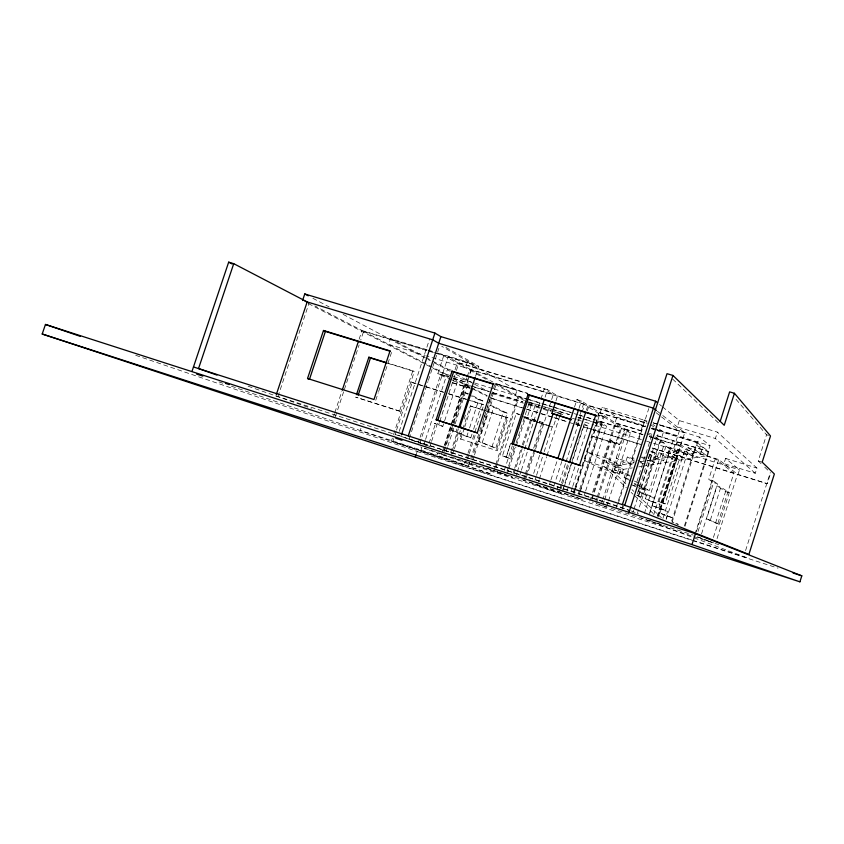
<?xml version="1.0" encoding="UTF-8"?>
<svg xmlns="http://www.w3.org/2000/svg" width="844" height="844" viewBox="0 0 844 844"><rect width="100%" height="100%" fill="white"/><g stroke="black" fill="none" stroke-linecap="round" stroke-linejoin="round"><path stroke-width="0.63" stroke-dasharray="4.22 3.17" d="M713.412 537.47L733.869 473.167L715.301 458.735L684.99 449.409L680.813 446.392L654.374 438.268M719.204 524.324L729.269 492.685L720.86 487.104L717.031 485.912L706.544 518.828L719.204 524.324L706.544 518.828M717.052 538.641L737.519 474.296L767.249 483.707L770.308 474.064M662.529 406.861L679.325 420.597L717.411 432.139L756.931 468.061L755.274 473.273L723.941 463.62L725.587 458.429L739.502 469.813L737.962 474.644L718.74 459.537L688.324 450.179L677.046 441.982L653.752 514.713M761.024 463.62L758.239 460.951L766.542 434.787L734.776 397.862M745.568 550.562L770.319 472.503M658.32 516.676L680.813 446.392M665.051 503.889L662.941 502.918L677.236 458.218L673.196 456.963L658.89 501.621L665.051 503.889L679.241 459.547L677.236 458.218M659.892 513.099L661.306 508.71L652.064 505.756L667.636 511.485L666.264 515.779L673.438 518.079L659.892 513.099L666.264 515.779M676.276 453.407L677.637 449.145L683.44 453.207L682.1 457.374L676.276 453.407L668.385 450.97L667.013 455.232L673.058 459.147L674.388 454.99L668.385 450.97M662.92 518.416L684.99 449.409M688.05 447.658L693.62 451.762L692.291 455.939L686.689 451.93L688.05 447.658L695.234 449.863L700.647 453.924L702.102 449.388L696.722 445.221L702.978 447.141L701.501 451.793L647.158 460.666M666.18 518.754L667.235 515.452M666.148 519.514L688.324 450.179M671.676 521.033L696.838 442.309L663.447 432.096L656.041 426.716M672.003 522.573L699.359 436.981L659.407 424.806M684.389 525.97L710.004 445.685L699.359 436.981M685.043 526.234L708.812 451.73L696.838 442.309M755.274 473.273L715.374 438.521L717.411 432.139M701.522 533.967L717.505 483.802L713.613 482.589L708.728 479.35L715.301 458.735M694.928 534.241L718.74 459.537M696.332 531.963L712.705 480.584L708.728 479.35M698.041 531.467L713.613 482.589M710.374 520.041L720.86 487.104M715.522 523.153L725.587 491.535L717.031 485.912M603.049 504.67L604.251 500.946M604.652 499.701L626.617 431.442L621.511 428.161L598.132 420.977L593.089 436.58L616.458 443.838L621.511 428.161M630.299 476.121L622.007 473.505L614.654 469.855L616.046 465.519L605.971 462.343L607.247 458.387L587.498 452.194L603.017 460.086L621.933 466.025L623.262 461.89L616.12 458.06L625.984 461.151L632.916 464.917L623.262 461.89M606.899 505.904L608.102 502.18M608.492 500.946L630.479 432.624L625.425 429.364L603.038 498.92M619.327 474.128L604.515 466.859L584.765 460.634L600.422 468.156L619.327 474.128L620.709 469.802L632.272 467.924M622.007 473.505L623.368 469.264L616.046 465.519M625.984 461.151L627.345 456.91L635.637 459.505M631.301 481.112L624.149 477.641L625.552 473.284L614.654 469.855M616.152 507.729L644.32 420.112L646.821 420.882M618.262 503.499L648.772 408.559M633.58 462.839L634.245 460.771L627.345 456.91M621.996 508.288L622.798 505.788M622.577 508.763L623.368 506.273M636.904 481.618L651.969 434.692L649.954 434.08M638.739 488.159L640.111 483.907M649.553 454.494L648.181 458.746L654.638 462.575L655.967 458.419L649.553 454.494L657.392 456.931L663.637 460.803L664.977 456.646L658.763 452.669L657.392 456.931M645.217 494.911L638.37 491.757L639.773 487.389L646.578 490.649L645.217 494.911L653.467 497.538L652.096 501.811L659.976 504.322L658.605 508.605M632.441 513.901L633.644 510.187M634.034 508.943L659.122 430.778L654.849 427.697M652.918 451.74L655.113 453.122L641.071 496.884L638.76 495.85L652.918 451.74L650.724 451.065M655.102 436.844L664.492 443.3L649.363 490.501L644.531 488.971L659.66 441.823L652.233 436.759M637.157 514.049L663.447 432.096M652.096 501.811L645.407 498.804L646.81 494.436L638.37 491.757M644.352 513.563L665.969 446.117L670.685 447.563L677.563 452.3L657.328 515.515M649.859 512.582L670.685 447.563M679.325 420.597L677.299 426.937L715.374 438.521M649.247 514.65L672.921 440.716L656.811 435.768M677.563 452.3L672.953 450.875L679.388 430.799L661.263 416.704M661.042 502.613L675.221 458.303L673.196 456.963M657.592 516.496L680.18 445.938L672.921 440.716M658.13 515.832L684.716 432.772L662.361 415.195M549.349 484.846L550.562 481.08M550.963 479.825L557.462 459.769M574.511 407.103L576.948 399.581L581.389 400.932L587.973 405.194L647.316 423.298M553.769 486.281L561.777 461.552M578.984 408.359L581.389 400.932M576.948 399.581L583.615 403.854L577.929 421.43L578.921 422.011M557.209 489.151L558.011 486.661M559.625 481.692L565.649 463.039M566.05 461.795L581.759 413.243M582.16 411.999L584.586 404.487L470.984 369.809L469.369 374.757M559.561 489.172L558.348 492.917L533.714 484.045M559.962 487.927L561.176 484.192M561.576 482.947L568.023 463.008M560.901 488.908L562.115 485.163M562.526 483.907L568.983 463.915M586.358 410.184L587.973 405.194M587.318 410.828L588.943 405.816L646.81 423.477M562.748 489.794L571.631 462.301M572.032 461.056L583.742 424.817L588.036 426.146L576.325 462.406M562.61 491.535L563.813 487.79M564.225 486.545L583.563 426.695L639.931 444.123M567.031 491.166L568.645 486.165M569.046 484.92L575.914 463.662M571.124 491.398L572.316 487.695M572.717 486.46L578.699 467.945M573.487 492.168L574.701 488.433M575.102 487.188L599.229 412.452L588.943 405.816M574.11 492.284L575.313 488.539M575.714 487.283L592.245 436.105L619.591 444.598L624.655 428.868L615.898 423.213L591.116 500.081M573.667 495.017L574.869 491.292M575.27 490.058L601.983 407.304L646.926 420.998M578.119 494.056L579.332 490.301M579.744 489.045L603.186 416.408L584.586 404.487M579.068 494.415L580.271 490.67M580.672 489.414L604.051 416.968L597.795 415.048M580.208 491.894L601.951 424.511L596.455 421.135M584.037 495.924L585.251 492.189M585.652 490.944L606.541 426.178L598.132 420.977M589.829 500.998L591.032 497.264M592.636 492.295L616.837 417.2L601.983 407.304M592.129 499.247L611.003 440.663L614.981 441.897L619.591 444.598M596.908 498.023L595.305 503.013L592.319 502.053M597.309 496.778L614.981 441.897M596.687 502.307L597.9 498.551M598.301 497.295L620.73 427.665L604.051 416.968M601.434 503.889L602.637 500.165M496.114 467.217L497.316 463.504M497.717 462.269L519.071 396.669L527.848 399.37M513.954 446.17L509.913 458.566L502.454 455.876L516.285 413.381L520.009 414.541M509.913 458.566L506.178 457.068L510.652 443.311M506.231 457.385L510.662 443.754M504.332 470.319L512.329 445.759M506.98 471.121L508.183 467.428M508.584 466.194L515.8 444.018M516.201 442.783L529.325 402.398L540.54 405.848M507.202 473.959L508.404 470.277M508.805 469.042L515.99 446.919M516.391 445.685L525.59 417.421L521.909 416.282M537.702 422.179L526.772 418.772L531.414 404.476L525.728 401.311M513.057 473.273L514.27 469.549M514.671 468.304L521.93 445.97M522.341 444.725L535.054 405.595L529.325 402.398M514.049 473.642L522.9 446.402M523.301 445.157L531.351 420.396L525.59 417.421M516.138 475.446L516.95 472.946M517.351 471.69L524.272 450.401M524.683 449.145L540.54 400.309M540.951 399.054L544.201 389.031L458.841 363.026L455.654 372.763M519.756 475.193L520.959 471.479M521.36 470.235L527.795 450.411M545.097 397.134L547.513 389.696L457.501 362.276L448.09 357.023L421.589 437.804M523.639 479.17L524.852 475.457M525.253 474.212L532.089 453.144M533.693 448.185L542.143 422.158L539.675 421.399M524.63 479.529L525.833 475.826M526.234 474.581L543.082 422.654L542.143 422.158M526.266 477.767L535.128 450.453M535.529 449.219L551.237 400.805M551.649 399.56L553.253 394.591L544.201 389.031M555.953 400.911L557.578 395.91L547.513 389.696M533.703 473.378L539.727 454.821M534.927 480.299L536.13 476.565M536.541 475.32L543.81 452.89M544.211 451.645L552.293 426.716L553.2 427.191L557.842 412.853L554.107 411.703M561.798 494.025L537.375 485.226L538.978 480.278M539.379 479.033L546.596 456.773M546.996 455.538L560.616 413.476L552.103 410.849M443.828 446.866L441.391 454.283L512.846 477.356L511.854 476.997M444.229 445.632L464.453 383.841L454.019 378.407M442.52 452.173L443.332 449.694M444.957 444.735L466.869 377.774M467.281 376.54L469.718 369.102L458.841 363.026M443.754 450.991L444.967 447.288M445.368 446.054L451.424 427.56M453.038 422.633L465.54 384.41L473.03 386.721M444.282 451.424L453.175 424.216M453.587 422.981L468.969 375.991M455.116 423.941L468.473 383.102L467.122 382.395L468.314 378.766M469.897 373.934L473.062 364.26L441.781 346.325M471.986 434.154L470.783 437.846L466.774 436.57L451.878 430.461L453.08 426.779M453.492 425.555L464.337 392.407L468.462 393.684M446.202 451.16L447.425 447.447M447.826 446.212L454.705 425.176M470.783 437.846L456.003 431.78L457.216 428.087M450.612 452.563L458.366 428.826M475.531 376.361L478.801 366.359L444.788 346.778M451.012 454.441L451.825 451.962M452.226 450.717L459.115 429.659M452.785 453.692L453.998 449.989M454.399 448.755L461.668 426.515M464.094 419.109L465.709 414.161M464.305 428.235L460.74 439.133L459.632 438.69L462.417 430.187M462.807 428.974L470.351 405.911L508.014 417.843L497.285 450.77L459.632 438.69M464.696 427.022L471.427 406.428L470.351 405.911M466.774 436.57L467.977 432.888M469.58 427.961L478.822 399.687L469.908 395.203M473.589 429.237L482.831 400.932L471.785 395.361M392.365 438.12L391.352 441.18L464.232 464.717L465.255 461.605M466.394 458.092L467.618 454.357M468.019 453.122L483.844 404.656L470.002 400.351M487.494 468.409L491.145 469.718L489.868 473.632L465.455 465.139L466.468 462.037M467.608 458.535L468.821 454.81M469.232 453.576L475.299 434.976M483.243 419.658L485.69 412.146M487.326 407.146L488.148 404.635M488.56 403.39L491.008 395.878M691.489 539.896L467.819 467.587L470.171 460.37M470.572 459.125L495.175 383.324L527.827 393.325M471.564 459.801L496.314 383.957L527.637 393.557M478.326 441.317L490.069 405.331L493.983 406.555L507.16 413.191L495.776 448.122L478.326 441.317L495.776 448.122M472.492 461.077L471.268 464.822L424.279 448.354M472.904 459.832L474.128 456.087M474.528 454.832L492.864 398.642L488.317 396.269M482.24 442.562L493.983 406.555M491.968 446.909L503.341 411.999L490.069 405.331M507.012 417.347L496.261 450.348L497.285 450.77M438.437 353.203L467.439 362.013L516.992 390.318L515.304 395.509L494.236 389.031M494.225 469.296L495.439 465.582M495.839 464.337L518.058 396.1L496.314 383.957M399.56 411.06L355.662 397.155L401.09 411.682L399.56 411.06L412.811 370.79L387.691 363.047M393.504 434.649L414.298 371.529L412.811 370.79M393.747 438.606L392.745 441.655L465.455 465.139M394.908 435.082L396.142 431.337M396.553 430.081L412.178 382.596L410.838 381.963L443.564 392.133M399.191 431.442L429.501 339.288M429.649 446.413L409.097 439.007L427.961 381.604M428.372 380.359L439.439 346.662M425.587 439.386L445.801 377.764L437.836 373.67L443.733 355.693L363.627 331.333L360.757 340.005M418.086 443.427L419.7 438.49M420.112 437.255L440.768 374.282L448.301 376.603M416.461 453.724L417.2 451.498L132.782 354.301M419.974 442.731L421.188 439.038M432.74 361.137L447.573 369.05L445.885 374.177L452.089 376.076M423.973 444.313L425.186 440.61M429.068 443.227L435.937 422.253M429.955 446.297L431.168 442.594M431.579 441.359L437.646 422.855M455.053 369.725L457.501 362.276M450.052 379.072L457.3 382.142L442.815 426.357L438.585 425.017L439.397 422.559M439.798 421.335L455.254 373.976M464.232 464.717L436.918 455.211L437.635 453.028M467.439 362.013L465.529 367.826L426.463 355.904M333.623 416.25L334.446 413.76M334.857 412.516L341.852 391.394M359.133 339.193L362.013 330.489L314.865 305.929M335.321 416.852L343.941 390.825M344.352 389.58L359.122 344.964M360.937 428.298L360.23 430.451L436.918 455.211M427.096 349.754L390.54 338.634L388.651 344.363L425.197 355.514M375.759 400.235L378.217 392.776M378.629 391.532L391.764 351.748M277.929 396.596L309.115 302.933M634.213 462.776L613.514 466.162L623.368 469.264M640.68 461.721L645.86 460.877M638.697 466.88L641.261 466.468M642.548 466.257L706.776 455.802L701.501 451.793M766.542 434.787L768.525 435.388M428.362 350.133L433.405 351.663M362.013 330.489L426.895 350.218M428.14 350.598L433.13 352.117M434.386 352.497L473.062 364.26M448.09 357.023L478.801 366.359M653.087 422.791L658.098 424.31M659.343 424.69L679.388 430.799M653.172 422.897L658.162 424.426M659.691 425.144L684.716 432.772M469.718 369.102L553.253 394.591M557.578 395.91L583.615 403.854M616.837 417.2L645.797 426.062M652.096 427.982L710.004 445.685M599.229 412.452L645.396 426.579M651.631 428.488L654.132 429.248M655.377 429.628L659.122 430.778M758.239 460.951L762.195 462.164M645.069 426.79L600.137 413.043L615.076 422.686L644.025 431.569M651.304 428.699L656.305 430.218M657.55 430.598L697.492 442.826M598.164 414.868L603.186 416.408M447.573 369.05L451.287 370.189M494.679 383.482L516.992 390.318M656.611 435.43L708.221 451.266M615.898 423.213L643.17 431.579M649.374 433.489L651.853 434.249M677.046 441.982L708.812 451.73M725.587 458.429L756.931 468.061M518.058 396.1L525.569 398.41M526.814 398.801L540.593 403.031M541.848 403.411L551.86 406.491M553.115 406.882L570.639 412.262M579.406 414.963L581.917 415.733M586.918 417.274L591.929 418.814M593.184 419.194L620.73 427.665M624.655 428.868L643.16 434.554M649.331 436.453L653.034 437.593M654.269 437.973L680.18 445.938M453.323 376.456L492.991 388.651M529.093 399.75L554.16 407.462M555.415 407.842L572.949 413.233M574.205 413.623L577.961 414.773M579.216 415.164L585.483 417.084M586.738 417.474L594.25 419.784M625.425 429.364L643.044 434.787M649.342 436.717L653.119 437.878M453.323 378.144L467.122 382.395M626.617 431.442L630.479 432.624M659.66 441.823L664.492 443.3M437.836 373.67L448.449 376.941M453.46 378.481L468.473 383.102M528.355 401.86L539.58 405.31M544.57 406.85L569.521 414.531M578.245 417.221L580.746 417.98M585.736 419.521L601.951 424.511M541.785 406.238L551.744 409.298M552.989 409.688L569.183 414.668M577.897 417.358L581.632 418.508M582.877 418.888L591.591 421.567M592.836 421.958L606.541 426.178M677.637 449.145L686.689 451.93M464.453 383.841L491.736 392.249M492.98 392.629L522.742 401.807M528.935 403.717L531.414 404.476M535.054 405.595L539.917 407.093M541.141 407.473L550.879 410.479M474.275 387.101L488.001 391.331M492.98 392.871L522.921 402.092M529.156 404.012L552.852 411.323M453.07 380.844L457.3 382.142M491.999 393.483L523.407 403.168M528.439 404.719L542.249 408.981M543.515 409.372L551.048 411.693M572.401 418.286L576.178 419.447M577.433 419.827L583.71 421.768M584.966 422.158L593.765 424.87M595.02 425.26L641.503 439.587M646.525 441.138L739.502 469.813M683.44 453.207L692.291 455.939M452.184 382.511L470.097 388.04M452.342 382.838L470.213 388.356M387.997 363.416L414.298 371.529M492.864 398.642L525.274 408.665M526.519 409.045L540.223 413.286M541.479 413.676L552.693 417.136M553.938 417.527L567.653 421.768M576.368 424.469L580.113 425.619M652.454 447.995L733.869 473.167M490.491 398.104L521.898 407.821M526.783 409.329L574.659 424.142M575.587 424.426L582.191 426.473M583.447 426.864L641.007 444.661M652.338 448.164L767.249 483.707M658.763 452.669L667.013 455.232M675.221 458.303L679.241 459.547M655.113 453.122L650.766 451.783L636.735 495.502L641.071 496.884M664.977 456.646L673.058 459.147M478.822 399.687L482.831 400.932M524.862 416.788L538.44 421.008M524.609 416.915L538.155 421.124M539.39 421.504L543.082 422.654M448.607 393.705L468.747 399.961M412.178 382.596L443.575 392.354M448.597 393.916L466.173 399.381M467.428 399.771L483.76 404.846M655.967 458.419L663.637 460.803M538.915 422.559L549.866 425.956M531.351 420.396L534.99 421.525M536.204 421.905L547.134 425.302M548.347 425.682L553.2 427.191M503.341 411.999L507.16 413.191M642.674 457.026L647.084 458.397M647.242 460.265L654.638 462.575M471.427 406.428L508.014 417.843M640.037 462.586L644.679 464.031M725.587 491.535L729.269 492.685M624.149 477.641L628.653 479.065M634.097 483.454L636.112 484.087M631.755 484.846L636.334 486.292M639.868 488.518L646.578 490.649M451.878 430.461L456.003 431.78M658.89 501.621L662.941 502.918M636.576 495.154L638.76 495.85M645.407 498.804L659.976 504.322M502.454 455.876L506.178 457.068M675.812 523.575L678.312 524.377L672.214 521.898M275.882 395.868L630.057 510.536M409.097 439.007L617.46 505.989L629.318 510.567M424.342 448.185L442.9 454.167M444.134 454.568L446.613 455.359M451.561 456.963L491.145 469.718M493.824 470.541L570.428 495.228M607.174 507.107L596.286 503.562L602.648 505.915M611.119 508.341L656.315 522.953M604.578 506.527L606.498 507.149L602.131 505.535M663.352 525.474L693.314 535.096M534.927 484.435L537.375 485.226M468.947 464.105L692.65 536.267M693.905 536.668L718.898 544.728M489.868 473.632L420.607 451.255L421.873 447.394L418.244 446.107M692.745 540.297L747.731 558.074L640.976 517.91M417.2 451.498L691.553 540.202M692.808 540.603L777.999 568.149M218.986 381.91L222.721 383.197M231.425 386.193L467.819 467.587M248.073 386.204L311.341 408.39M497.316 471.796L506.801 475.193L493.445 470.541M397.957 435.177L422.496 444.007M423.72 444.45L426.178 445.337M524.229 480.763L523.238 480.415L582.835 499.659L572.897 496.029M569.922 495.111L578.193 498.129M648.772 520.094L655.609 522.679M657.465 523.385L660.915 524.694M657.392 523.132L664.165 525.707M709.466 541.51L696.448 536.478L708.485 540.888M631.27 511L638.549 513.817M709.646 541.342L715.48 543.599M442.815 426.357L434.386 423.287L438.585 425.017M661.306 508.71L667.636 511.485M646.81 494.436L653.467 497.538M632.926 485.395L635.247 486.503M634.445 484.118L644.531 488.971M637.22 484.625L649.363 490.501M634.319 481.059L638.95 483.338M464.337 392.407L468.789 394.644M625.552 473.284L631.65 476.354M605.971 462.343L620.709 469.802M516.285 413.381L519.028 414.794M523.86 417.274L526.772 418.772M440.768 374.282L450.095 379.083M308.408 303.566L448.47 376.287M453.091 378.692L486.988 396.29M363.627 331.333L448.227 375.39M465.54 384.41L470.097 386.784M471.237 387.375L487.178 395.678M607.247 458.387L621.933 466.025M312.902 298.301L329.181 306.952M343.139 314.369L430.366 360.726M435.019 363.194L450.137 371.233M455.95 374.325L473.389 383.598M474.56 384.22L488.507 391.637M390.54 338.634L424.754 356.885M425.893 357.487L431.601 360.536M443.733 355.693L489.288 381.034M494.943 384.189L524.588 400.678M470.984 369.809L492.98 382.1M519.071 396.669L524.229 399.55M592.245 436.105L593.089 436.58M638.001 460.244L642.453 462.765M557.842 412.853L561.186 414.773M575.661 423.066L578.995 424.986M560.616 413.476L562.811 414.731M575.914 422.285L580.292 424.806M583.563 426.695L584.343 427.138M611.003 440.663L616.458 443.838M640.48 456.646L644.9 459.231M584.227 423.91L588.036 426.146M712.705 480.584L717.505 483.802M646.926 433.151L651.167 436.042M665.969 446.117L672.953 450.875M644.32 420.112L647.053 422.084M650.587 424.627L653.784 426.937M652.866 424.405L654.976 425.946M656.221 412.79L660.251 415.923M657.381 411.271L661.474 414.499M659.575 404.445L661.548 406.059M672.636 379.061L719.436 423.825M764.738 467.175L769.39 471.617M612.09 470.572L626.311 484.182M631.998 489.625L633.886 491.43M637.684 495.059L661.379 517.731M604.515 466.859L626.396 487.811M631.143 492.368L633.053 494.194M634.002 495.101L654.933 515.135"/><path stroke-width="1.27" d="M799.912 581.832L801.8 575.84L695.445 533.735L45.46 324.455L42.2 334.013L415.364 457.068L799.912 581.832L691.985 544.591L42.2 334.013M720.217 421.367L729.627 391.88L734.438 393.293L770.509 435.979L762.195 462.164L774.37 473.99L748.892 554.402L630.637 507.276L193.476 366.95M734.438 393.293L724.236 425.281L672.953 375.443L667.013 373.692L624.729 505.366M691.985 544.591L695.445 533.735M622.366 504.733L655.619 401.206L440.884 336.619L434.924 333.085L304.758 293.965L302.574 300.538M628.706 513.3L672.953 375.443M557.863 458.514L574.099 408.359M562.178 460.307L578.583 409.593M569.394 462.67L585.546 412.684M580.725 465.698L579.575 465.171L595.706 415.227L527.996 394.475L511.96 443.775L579.48 465.297M513.31 444.366L529.293 395.224L527.996 394.475M528.196 449.177L544.296 399.613M571.504 419.721L551.902 413.402L555.141 403.411M540.128 453.587L552.968 413.993M458.777 427.581L475.119 377.606M459.927 427.18L472.482 388.778M401.459 434.85L434.924 333.085M408.264 435.905L440.884 336.619M415.364 457.068L416.103 454.842M436.126 419.784L452.057 371.191L493.286 383.83L477.293 432.814L436.126 419.784L477.504 433.035M437.698 420.439L453.576 372.004L452.057 371.191M342.263 390.15L358.31 341.672M356.484 394.654L368.86 357.223L386.436 362.656M358.13 395.319L370.463 357.993L368.86 357.223M307.543 378.502L323.495 330.479L390.044 350.872L373.987 399.518L307.543 378.502L309.495 379.272L325.394 331.407L323.495 330.479M276.294 394.633L307.163 301.92L233.735 263.676L228.671 262.167L191.989 371.381M233.735 263.676L198.519 368.575L216.94 375.074M305.074 301.287L432.708 339.815L438.701 343.276L653.393 408.148L656.421 410.522M325.394 331.407L390.508 351.357M453.576 372.004L493.434 384.231M529.293 395.224L596.803 415.913L595.706 415.227M551.902 413.402L570.491 419.141M370.463 357.993L386.752 363.026M511.96 443.775L579.575 465.171M196.62 374.103L202.887 376.118M225.432 383.376L229.188 384.59M395.762 438.247L402.018 440.273M793.033 573.013L801.8 575.84M45.46 324.455L80.391 336.397M228.671 262.167L232.174 263.982M304.758 293.965L308.25 295.822M655.619 401.206L657.592 402.831"/></g></svg>
